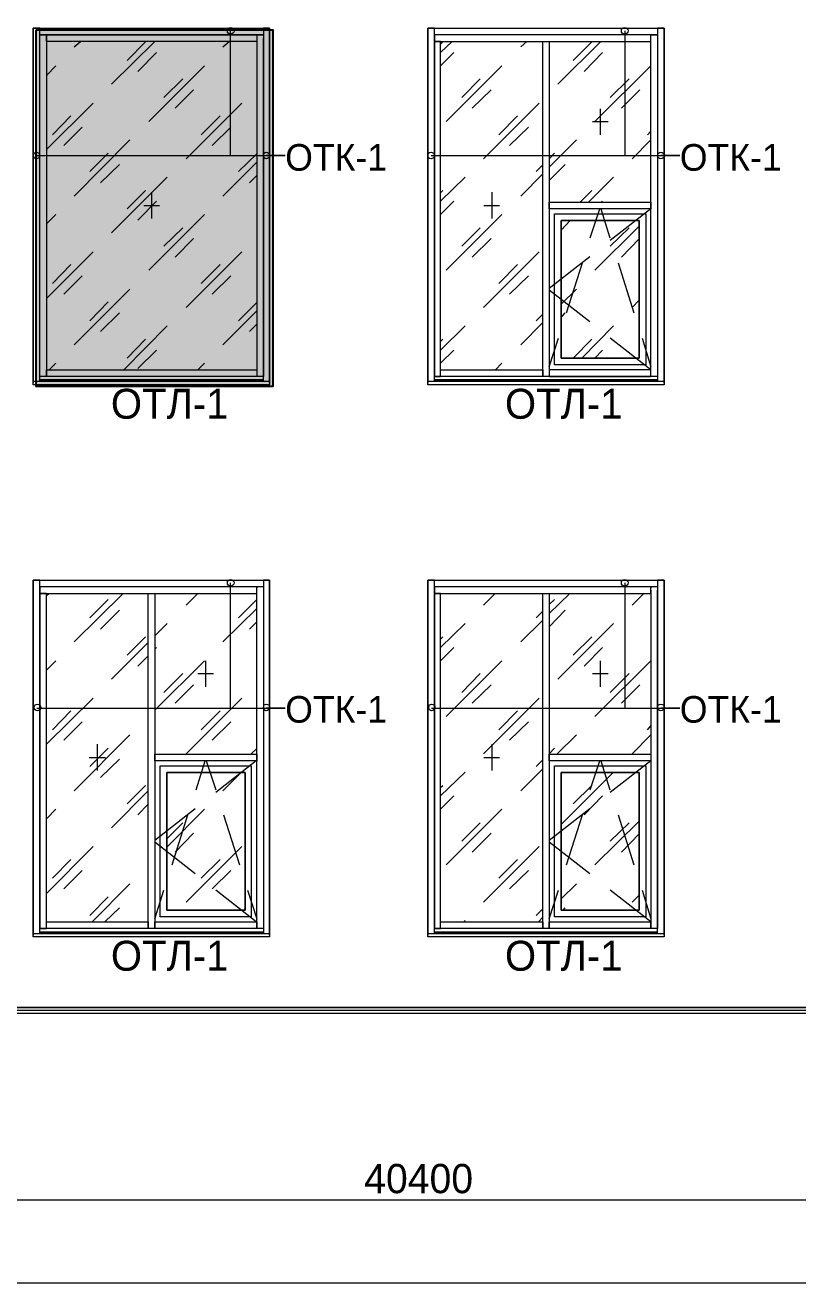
# Model space of a CAD drawing. Header units: millimetres. Extents: x 2294 to 908349, y -83289 to 219220.
# Drawn here: x 331641 to 337517, y 112340 to 121908 of the extents above; entities that cross this region are included whole.
import ezdxf

# ---------------------------------------------------------------- set-up
doc = ezdxf.new("R2010")
doc.units = ezdxf.units.MM
doc.layers.add('PDF _Геометрия', color=7, linetype='Continuous')
doc.layers.add('PDF _Текст', color=7, linetype='Continuous')

msp = doc.modelspace()

# ---------------------------------------------------------------- hatches: boundary and pattern name
at = {"transparency": 33554551}
h = msp.add_hatch(color=3, dxfattribs=at)
h.dxf.hatch_style = 1
h.paths.add_polyline_path([(331724.0194359056, 121873.0972060738), (333523.0698141463, 121873.0972060738), (333523.0698141463, 119159.705929717), (331724.0194359056, 119159.705929717)])

# ---------------------------------------------------------------- linework, layer by layer
msp.add_lwpolyline([(331724.0194359056, 121873.0972060738), (333523.0698141463, 121873.0972060738), (333523.0698141463, 119159.705929717), (331724.0194359056, 119159.705929717)], close=True)
at = {"layer": 'PDF _Геометрия', "lineweight": 9}
for points in [[(314502.0411522146, 114435.6112894472), (314023.7054045871, 114435.6112894472), (314502.0411522146, 114435.6112894472), (314023.7054045871, 114435.6112894472), (314502.0411522146, 114435.6112894472), (314502.0411522146, 117686.6011494184), (316601.6387701109, 117686.6011494184), (316601.6387701109, 114435.6112894472), (317202.7332494315, 114435.6112894472), (317202.7332494315, 117686.6011494184), (318603.8760145996, 117686.6011494184), (318603.8760145996, 114435.6112894472), (355012.4226104468, 114435.6112894472), (355012.4226104468, 128188.8222986218), (355012.4226104468, 114435.6112894472), (355033.5879090168, 114435.6112894472), (355033.5879090168, 128188.8222986218), (355033.5879090168, 114435.6112894472), (388559.4208399672, 114435.6112894472)], [(331751.7594847418, 119197.8034671387), (331751.7594847418, 119261.299362842), (331751.7594847418, 121809.6013103714), (331751.7594847418, 121885.7963852147), (331700.9627681803, 121885.7963852147), (331700.9627681803, 121809.6013103714), (331700.9627681803, 119261.299362842), (331700.9627681803, 119185.1042879988), (331700.9627681803, 121885.7963852147), (333500.0131464209, 121885.7963852147), (333500.0131464209, 119185.1042879988), (333500.0131464209, 119261.299362842), (333500.0131464209, 121809.6013103714), (333500.0131464209, 121885.7963852147), (333453.4494895712, 121885.7963852147), (333453.4494895712, 121809.6013103714)], [(333453.4494895712, 119235.9010045603), (331751.7594847418, 119235.9010045603), (331751.7594847418, 121809.6013103714), (331751.7594847418, 121834.9996686522), (331802.5562013052, 121834.9996686522), (331802.5562013052, 121809.6013103714), (331802.5562013052, 119235.9010045603), (331751.7594847418, 119235.9010045603)], [(333199.4659067616, 121864.6310866466), (333199.4659067616, 120916.4257108215), (333618.5388183966, 120916.4257108215), (333474.6147881392, 120916.4257108215)], [(333402.6527730096, 121834.9996686522), (333453.4494895712, 121834.9996686522)], [(333402.6527730096, 121834.9996686522), (333402.6527730096, 121809.6013103714)], [(333402.6527730096, 121809.6013103714), (333402.6527730096, 119235.9010045603)], [(333453.4494895712, 119197.8034671387), (333453.4494895712, 119261.299362842), (333453.4494895712, 121809.6013103714), (333453.4494895712, 119235.9010045603)], [(334752.998821618, 119197.8034671387), (334752.998821618, 119261.299362842), (334752.998821618, 120535.4503366062), (334752.998821618, 119235.9010045603), (334799.562478466, 119235.9010045603), (334799.562478466, 120535.4503366062), (334799.562478466, 121784.2029520907), (334752.998821618, 121784.2029520907), (334752.998821618, 120535.4503366062), (334752.998821618, 121809.6013103714), (334752.998821618, 121885.7963852147), (334702.2021050565, 121885.7963852147), (334702.2021050565, 121809.6013103714), (334702.2021050565, 120535.4503366062), (334702.2021050565, 119261.299362842), (334702.2021050565, 119185.1042879988), (334702.2021050565, 121885.7963852147), (336501.2524832934, 121885.7963852147), (336501.2524832934, 119185.1042879988), (336501.2524832934, 119261.299362842), (336501.2524832934, 120535.4503366062), (336501.2524832934, 121809.6013103714), (336501.2524832934, 121885.7963852147), (336450.4557667319, 121885.7963852147), (336450.4557667319, 121809.6013103714), (336450.4557667319, 120535.4503366062), (336450.4557667319, 119261.299362842), (336450.4557667319, 119197.8034671387)], [(336399.6590501703, 119286.6977211228), (335625.0091225989, 119286.6977211228), (335625.0091225989, 119235.9010045603), (336399.6590501703, 119235.9010045603), (336399.6590501703, 120535.4503366062), (336399.6590501703, 121809.6013103714), (336399.6590501703, 121834.9996686522), (336450.4557667319, 121834.9996686522), (336450.4557667319, 121809.6013103714), (336450.4557667319, 120535.4503366062), (336450.4557667319, 119235.9010045603), (336399.6590501703, 119235.9010045603), (336399.6590501703, 119286.6977211228), (336090.6456910856, 119527.9821247924)], [(336200.7052436378, 121864.6310866466), (336200.7052436378, 120916.4257108215), (336619.7781552747, 120916.4257108215), (336475.8541250136, 120916.4257108215)], [(332014.2091869805, 121741.8723549545), (332060.7728438303, 121784.2029520907)], [(332297.8241877835, 121458.2573541505), (332628.0028454382, 121784.2029520907)], [(332416.3498597648, 121640.2789218305), (332556.0408303104, 121779.9698923761)], [(333144.4361304864, 121741.8723549545), (333190.9997873362, 121784.2029520907)], [(334799.562478466, 121699.5417578202), (334888.4567324482, 121784.2029520907)], [(334799.562478466, 121763.0376535226), (334816.4947173204, 121779.9698923761)], [(335409.12307721, 121741.8723549545), (335455.6867340598, 121784.2029520907)], [(335692.7380780168, 121458.2573541505), (336018.6836759541, 121784.2029520907)], [(335807.0306902807, 121640.2789218305), (335950.95472054, 121779.9698923761)], [(332496.7779943198, 121555.6177275609), (332640.702024579, 121699.5417578202)], [(334799.562478466, 121597.9483246962), (334901.155911589, 121699.5417578202)], [(335891.6918845493, 121555.6177275609), (336031.382855095, 121699.5417578202)], [(331802.5562013052, 121525.9863095656), (331874.5182164349, 121597.9483246962)], [(332581.4391885903, 121174.6423533456), (333004.7451599408, 121597.9483246962)], [(334841.8930756021, 121174.6423533456), (335265.1990469508, 121597.9483246962)], [(335972.1200191081, 121174.6423533456), (336399.6590501703, 121597.9483246962)], [(332695.7318008561, 121356.6639210265), (332839.6558311135, 121500.5879512848)], [(332780.3929951247, 121276.2357864697), (332920.0839656703, 121415.9267570153)], [(334960.4187475797, 121356.6639210265), (335100.1097181253, 121500.5879512848)], [(335040.8468821347, 121276.2357864697), (335184.7709123958, 121415.9267570153)], [(336090.6456910856, 121356.6639210265), (336234.569721343, 121500.5879512848)], [(336175.3068853561, 121276.2357864697), (336314.9978559017, 121415.9267570153)], [(331802.5562013052, 120962.9893676704), (332158.1332172379, 121314.3333238913)], [(332865.0541893952, 120891.0273525408), (333288.3601607438, 121314.3333238913)], [(335125.5080764052, 120891.0273525408), (335548.8140477557, 121314.3333238913)], [(336014.4506162424, 121272.002726756), (336014.4506162424, 121073.0489202216)], [(331849.1198581532, 121073.0489202216), (331988.8108286988, 121216.9729504809)], [(331933.7810524255, 120992.6207856648), (332073.4720229711, 121132.3117562104)], [(332979.3468016591, 121073.0489202216), (333123.2708319183, 121216.9729504809)], [(333064.0079959314, 120992.6207856648), (333203.6989664752, 121132.3117562104)], [(335244.0337483827, 121073.0489202216), (335383.7247189283, 121216.9729504809)], [(335324.4618829414, 120992.6207856648), (335468.3859132007, 121132.3117562104)], [(335955.1877802517, 121174.6423533456), (336073.7134522311, 121174.6423533456)], [(332014.2091869805, 120607.4123517359), (332437.5151583292, 121034.9513828)], [(335625.0091225989, 120827.5314568374), (335832.4290485624, 121034.9513828)], [(336255.7350199111, 120891.0273525408), (336399.6590501703, 121034.9513828)], [(336374.2606918886, 121073.0489202216), (336399.6590501703, 121102.680338216)], [(331726.361126462, 120916.4257108215), (333618.5388183966, 120916.4257108215)], [(332132.7348589581, 120793.6669791304), (332272.4258295037, 120933.357949676)], [(332213.1629935168, 120709.0057848599), (332357.0870237742, 120848.6967554055)], [(333144.4361304864, 120607.4123517359), (333402.6527730096, 120865.6289942591)], [(333262.961802464, 120793.6669791304), (333402.6527730096, 120929.1248899624)], [(334727.6004633382, 120916.4257108215), (336619.7781552747, 120916.4257108215)], [(335527.6487491895, 120793.6669791304), (335578.445465751, 120844.4636956928)], [(335625.0091225989, 120891.0273525408), (335667.3397197351, 120933.357949676)], [(335625.0091225989, 120725.9380237134), (335747.7678542919, 120848.6967554055)], [(332297.8241877835, 120328.0304106446), (332721.1301591359, 120751.3363819951)], [(333347.6229967345, 120709.0057848599), (333402.6527730096, 120764.035561135)], [(334799.562478466, 120569.3148143142), (334985.8171058595, 120751.3363819951)], [(335409.12307721, 120607.4123517359), (335578.445465751, 120776.7347402759)], [(335925.5563622583, 120560.848694887), (336116.0440493654, 120751.3363819951)], [(332416.3498597648, 120510.0519783255), (332556.0408303104, 120649.7429488711)], [(332496.7779943198, 120425.3907840559), (332640.702024579, 120569.3148143142)], [(332602.6044871565, 120637.0437697303), (332602.6044871565, 120438.0899631958)], [(334799.562478466, 120632.8107100166), (334816.4947173204, 120649.7429488711)], [(334799.562478466, 120467.7213811902), (334901.155911589, 120569.3148143142)], [(335189.0039721094, 120637.0437697303), (335189.0039721094, 120438.0899631958)], [(335862.0604665559, 120560.848694887), (335950.95472054, 120649.7429488711)], [(336027.1497953814, 120560.848694887), (336031.382855095, 120569.3148143142)], [(331802.5562013052, 120395.7593660606), (331874.5182164349, 120467.7213811902)], [(332543.3416511696, 120535.4503366062), (332661.8673231471, 120535.4503366062)], [(332581.4391885903, 120044.4154098397), (333004.7451599408, 120467.7213811902)], [(334841.8930756021, 120044.4154098397), (335265.1990469508, 120467.7213811902)], [(335129.7411361188, 120535.4503366062), (335248.2668080982, 120535.4503366062)], [(335938.2555413991, 120289.932873223), (336010.2175565287, 120510.0519783255)], [(336018.6836759541, 120510.0519783255), (336086.412631372, 120289.932873223)], [(336399.6590501703, 120510.0519783255), (336090.6456910856, 120268.7675746558)], [(332695.7318008561, 120226.4369775206), (332839.6558311135, 120366.1279480662)], [(334960.4187475797, 120226.4369775206), (335100.1097181253, 120366.1279480662)], [(335718.1364362966, 120349.1957092127), (335785.8653917126, 120421.1577243414)], [(335972.1200191081, 120044.4154098397), (336310.7647961862, 120378.8271272071)], [(336090.6456910856, 120226.4369775206), (336234.569721343, 120366.1279480662)], [(332780.3929951247, 120141.7757832501), (332920.0839656703, 120285.6998135103)], [(335040.8468821347, 120141.7757832501), (335184.7709123958, 120285.6998135103)], [(336175.3068853561, 120141.7757832501), (336310.7647961862, 120281.4667537957)], [(331802.5562013052, 119828.5293644518), (332158.1332172379, 120184.1063803853)], [(332865.0541893952, 119760.8004090348), (333288.3601607438, 120184.1063803853)], [(335125.5080764052, 119760.8004090348), (335548.8140477557, 120184.1063803853)], [(331849.1198581532, 119942.8219767157), (331988.8108286988, 120086.746006975)], [(332979.3468016591, 119942.8219767157), (333123.2708319183, 120086.746006975)], [(335244.0337483827, 119942.8219767157), (335383.7247189283, 120086.746006975)], [(335934.0224816855, 120146.0088429647), (335625.0091225989, 119904.7244392941)], [(335756.2339737192, 119718.4698119005), (335878.9927054085, 120099.4451861158)], [(336149.9085270744, 120099.4451861158), (336268.4341990519, 119718.4698119005)], [(331933.7810524255, 119862.3938421588), (332073.4720229711, 120002.0848127045)], [(333064.0079959314, 119862.3938421588), (333203.6989664752, 120002.0848127045)], [(335324.4618829414, 119862.3938421588), (335468.3859132007, 120002.0848127045)], [(332014.2091869805, 119477.1854082299), (332437.5151583292, 119900.4913795805)], [(335934.0224816855, 119650.7408564845), (335625.0091225989, 119892.0252601542)], [(335718.1364362966, 119786.1987673156), (335832.4290485624, 119900.4913795805)], [(332132.7348589581, 119659.2069759108), (332272.4258295037, 119803.1310061701)], [(333262.961802464, 119659.2069759108), (333402.6527730096, 119798.8979464564)], [(336255.7350199111, 119760.8004090348), (336310.7647961862, 119815.8301853109)], [(332213.1629935168, 119578.7788413549), (332357.0870237742, 119718.4698119005)], [(333144.4361304864, 119477.1854082299), (333402.6527730096, 119735.4020507541)], [(335527.6487491895, 119659.2069759108), (335578.445465751, 119710.0036924733)], [(335718.1364362966, 119684.6053341916), (335747.7678542919, 119718.4698119005)], [(332390.9515014831, 119286.6977211228), (332721.1301591359, 119621.1094384892)], [(333347.6229967345, 119578.7788413549), (333402.6527730096, 119633.80861763)], [(334799.562478466, 119434.8548110956), (334985.8171058595, 119621.1094384892)], [(335409.12307721, 119477.1854082299), (335578.445465751, 119646.50779677)], [(335874.7596456967, 119375.5919751059), (336116.0440493654, 119621.1094384892)], [(332416.3498597648, 119375.5919751059), (332556.0408303104, 119519.5160053652)], [(334799.562478466, 119502.5837665116), (334816.4947173204, 119519.5160053652)], [(335625.0091225989, 119307.8630196908), (335696.9711377285, 119527.9821247924)], [(335807.0306902807, 119375.5919751059), (335950.95472054, 119519.5160053652)], [(336331.9300947543, 119527.9821247924), (336399.6590501703, 119307.8630196908)], [(332496.7779943198, 119295.16384055), (332640.702024579, 119434.8548110956)], [(334799.562478466, 119337.4944376843), (334901.155911589, 119434.8548110956)], [(335972.1200191081, 119375.5919751059), (336031.382855095, 119434.8548110956)], [(331823.7214998733, 119286.6977211228), (331874.5182164349, 119337.4944376843)], [(332953.9484433793, 119286.6977211228), (333004.7451599408, 119337.4944376843)], [(335218.6353901029, 119286.6977211228), (335265.1990469508, 119337.4944376843)], [(333453.4494895712, 119235.9010045603), (333402.6527730096, 119235.9010045603)], [(336450.4557667319, 119235.9010045603), (334752.998821618, 119235.9010045603)], [(333500.0131464209, 119202.0365268523), (333500.0131464209, 119197.8034671387), (331700.9627681803, 119197.8034671387), (331700.9627681803, 119202.0365268523)], [(333500.0131464209, 119197.8034671387), (333500.0131464209, 119172.4051088579), (331700.9627681803, 119172.4051088579), (331700.9627681803, 119197.8034671387)], [(331700.9627681803, 119172.4051088579), (331700.9627681803, 119180.8712282851)], [(333453.4494895712, 119210.5026462795), (331751.7594847418, 119210.5026462795), (333453.4494895712, 119210.5026462795)], [(333453.4494895712, 119210.5026462795), (331751.7594847418, 119210.5026462795)], [(333500.0131464209, 119180.8712282851), (333500.0131464209, 119172.4051088579)], [(336501.2524832934, 119202.0365268523), (336501.2524832934, 119197.8034671387), (334702.2021050565, 119197.8034671387), (334702.2021050565, 119202.0365268523)], [(336501.2524832934, 119197.8034671387), (336501.2524832934, 119172.4051088579), (334702.2021050565, 119172.4051088579), (334702.2021050565, 119197.8034671387)], [(334702.2021050565, 119172.4051088579), (334702.2021050565, 119180.8712282851)], [(336450.4557667319, 119210.5026462795), (334752.998821618, 119210.5026462795), (336450.4557667319, 119210.5026462795)], [(336450.4557667319, 119210.5026462795), (334752.998821618, 119210.5026462795)], [(336501.2524832934, 119180.8712282851), (336501.2524832934, 119172.4051088579)], [(331751.7594847418, 114998.6082313433), (331751.7594847418, 115062.1041270457), (331751.7594847418, 116336.2551008109), (331751.7594847418, 115036.705768765), (331802.5562013052, 115036.705768765), (331802.5562013052, 116336.2551008109), (331802.5562013052, 117585.0077162944), (331751.7594847418, 117585.0077162944), (331751.7594847418, 116336.2551008109), (331751.7594847418, 117610.4060745751), (331751.7594847418, 117686.6011494184), (331700.9627681803, 117686.6011494184), (331700.9627681803, 117610.4060745751), (331700.9627681803, 116336.2551008109), (331700.9627681803, 115062.1041270457), (331700.9627681803, 114985.9090522025), (331700.9627681803, 117686.6011494184), (333500.0131464209, 117686.6011494184), (333500.0131464209, 114985.9090522025), (333500.0131464209, 115062.1041270457), (333500.0131464209, 116336.2551008109), (333500.0131464209, 117610.4060745751), (333500.0131464209, 117686.6011494184), (333453.4494895712, 117686.6011494184), (333453.4494895712, 117610.4060745751), (333453.4494895712, 116336.2551008109), (333453.4494895712, 115036.705768765), (333402.6527730096, 115036.705768765), (333402.6527730096, 116336.2551008109), (333402.6527730096, 117610.4060745751)], [(334752.998821618, 114998.6082313433), (334752.998821618, 115062.1041270457), (334752.998821618, 116336.2551008109), (334752.998821618, 115036.705768765), (334799.562478466, 115036.705768765), (334799.562478466, 116336.2551008109), (334799.562478466, 117585.0077162944), (334752.998821618, 117585.0077162944), (334752.998821618, 116336.2551008109), (334752.998821618, 117610.4060745751), (334752.998821618, 117686.6011494184), (334702.2021050565, 117686.6011494184), (334702.2021050565, 117610.4060745751), (334702.2021050565, 116336.2551008109), (334702.2021050565, 115062.1041270457), (334702.2021050565, 114985.9090522025), (334702.2021050565, 117686.6011494184), (336501.2524832934, 117686.6011494184), (336501.2524832934, 114985.9090522025), (336501.2524832934, 115062.1041270457), (336501.2524832934, 116336.2551008109), (336501.2524832934, 117610.4060745751), (336501.2524832934, 117686.6011494184), (336450.4557667319, 117686.6011494184), (336450.4557667319, 117610.4060745751)], [(333199.4659067616, 117665.4358508503), (333199.4659067616, 116712.9974153116), (333618.5388183966, 116712.9974153116), (333474.6147881392, 116712.9974153116)], [(333402.6527730096, 117635.8044328559), (333402.6527730096, 117627.3383134287)], [(333453.4494895712, 117610.4060745751), (333453.4494895712, 116336.2551008109), (333453.4494895712, 115062.1041270457), (333453.4494895712, 114998.6082313433)], [(336399.6590501703, 117610.4060745751), (336399.6590501703, 116336.2551008109), (336399.6590501703, 115036.705768765), (335625.0091225989, 115036.705768765), (335625.0091225989, 115087.5024853265), (336399.6590501703, 115087.5024853265)], [(336450.4557667319, 114998.6082313433), (336450.4557667319, 115062.1041270457), (336450.4557667319, 116336.2551008109), (336450.4557667319, 117610.4060745751), (336450.4557667319, 116336.2551008109), (336450.4557667319, 115036.705768765), (336399.6590501703, 115036.705768765), (336399.6590501703, 115087.5024853265), (336090.6456910856, 115328.7868889961)], [(336200.7052436378, 117665.4358508503), (336200.7052436378, 116712.9974153116), (336619.7781552747, 116712.9974153116), (336475.8541250136, 116712.9974153116)], [(336399.6590501703, 117635.8044328559), (336399.6590501703, 117627.3383134287)], [(331802.5562013052, 117568.0754774399), (331819.4884401597, 117585.0077162944)], [(332014.2091869805, 117216.731521219), (332386.7184417676, 117585.0077162944)], [(332132.7348589581, 117398.7530888999), (332272.4258295037, 117538.4440594455)], [(332865.0541893952, 117496.1134623103), (332953.9484433793, 117585.0077162944)], [(333262.961802464, 117398.7530888999), (333402.6527730096, 117538.4440594455)], [(335125.5080764052, 117496.1134623103), (335214.4023303892, 117585.0077162944)], [(335625.0091225989, 117432.6175666079), (335781.6323320009, 117585.0077162944)], [(335625.0091225989, 117500.3465220239), (335667.3397197351, 117538.4440594455)], [(336255.7350199111, 117496.1134623103), (336344.6292738952, 117585.0077162944)], [(332213.1629935168, 117314.0918946303), (332357.0870237742, 117458.0159248887)], [(333144.4361304864, 117216.731521219), (333402.6527730096, 117470.7151040295)], [(335527.6487491895, 117398.7530888999), (335578.445465751, 117449.5498054614)], [(335625.0091225989, 117331.0241334839), (335747.7678542919, 117458.0159248887)], [(332628.0028454382, 117263.2951780679), (332721.1301591359, 117356.4224917646)], [(333347.6229967345, 117314.0918946303), (333402.6527730096, 117369.1216709055)], [(334799.562478466, 117174.4009240847), (334985.8171058595, 117356.4224917646)], [(335409.12307721, 117216.731521219), (335578.445465751, 117381.8208500464)], [(335692.7380780168, 116933.1165204151), (336116.0440493654, 117356.4224917646)], [(332297.8241877835, 116933.1165204151), (332577.2061288748, 117212.4984615063)], [(332416.3498597648, 117115.138088095), (332556.0408303104, 117254.8290586406)], [(334799.562478466, 117237.8968197871), (334816.4947173204, 117254.8290586406)], [(335807.0306902807, 117115.138088095), (335950.95472054, 117254.8290586406)], [(332496.7779943198, 117030.4768938245), (332577.2061288748, 117110.9050283823)], [(332628.0028454382, 117161.7017449439), (332640.702024579, 117174.4009240847)], [(334799.562478466, 117072.8074909607), (334901.155911589, 117174.4009240847)], [(335891.6918845493, 117030.4768938245), (336031.382855095, 117174.4009240847)], [(331802.5562013052, 117000.8454758301), (331874.5182164349, 117072.8074909607)], [(332628.0028454382, 116696.0651764581), (333004.7451599408, 117072.8074909607)], [(333013.211279368, 117072.8074909607), (333013.211279368, 116873.8536844254)], [(334841.8930756021, 116649.5015196092), (335265.1990469508, 117072.8074909607)], [(335972.1200191081, 116649.5015196092), (336399.6590501703, 117072.8074909607)], [(336014.4506162424, 117072.8074909607), (336014.4506162424, 116873.8536844254)], [(332695.7318008561, 116831.523087291), (332839.6558311135, 116975.4471175494)], [(332953.9484433793, 116975.4471175494), (333072.4741153549, 116975.4471175494)], [(334960.4187475797, 116831.523087291), (335100.1097181253, 116975.4471175494)], [(335955.1877802517, 116975.4471175494), (336073.7134522311, 116975.4471175494)], [(336090.6456910856, 116831.523087291), (336234.569721343, 116975.4471175494)], [(332780.3929951247, 116751.0949527333), (332920.0839656703, 116890.7859232789)], [(335040.8468821347, 116751.0949527333), (335184.7709123958, 116890.7859232789)], [(336175.3068853561, 116751.0949527333), (336314.9978559017, 116890.7859232789)], [(331802.5562013052, 116437.8485339349), (332158.1332172379, 116789.1924901549)], [(332865.0541893952, 116365.8865188053), (333288.3601607438, 116789.1924901549)], [(335125.5080764052, 116365.8865188053), (335548.8140477557, 116789.1924901549)], [(331730.5941861775, 116712.9974153116), (333618.5388183966, 116712.9974153116)], [(331849.1198581532, 116547.9080864852), (331988.8108286988, 116691.8321167454)], [(332979.3468016591, 116547.9080864852), (333123.2708319183, 116691.8321167454)], [(334731.83352305, 116712.9974153116), (336619.7781552747, 116712.9974153116)], [(335244.0337483827, 116547.9080864852), (335383.7247189283, 116691.8321167454)], [(331933.7810524255, 116467.4799519293), (332073.4720229711, 116607.1709224749)], [(333064.0079959314, 116467.4799519293), (333203.6989664752, 116607.1709224749)], [(335324.4618829414, 116467.4799519293), (335468.3859132007, 116607.1709224749)], [(336374.2606918886, 116547.9080864852), (336399.6590501703, 116577.5395044805)], [(332014.2091869805, 116082.2715180004), (332437.5151583292, 116509.8105490636)], [(335684.2719585877, 116361.6534590917), (335832.4290485624, 116509.8105490636)], [(336255.7350199111, 116365.8865188053), (336399.6590501703, 116509.8105490636)], [(332132.7348589581, 116268.526145394), (332272.4258295037, 116408.2171159396)], [(332187.7646352351, 116437.8485339349), (332187.7646352351, 116238.8947273996)], [(333356.0891161617, 116361.6534590917), (333402.6527730096, 116403.9840562269)], [(335189.0039721094, 116437.8485339349), (335189.0039721094, 116238.8947273996)], [(335625.0091225989, 116365.8865188053), (335667.3397197351, 116408.2171159396)], [(332128.5017992444, 116336.2551008109), (332251.2605309375, 116336.2551008109)], [(332213.1629935168, 116183.8649511244), (332357.0870237742, 116323.55592167)], [(332941.2492642384, 116090.7376374267), (333008.9782196525, 116310.8567425301)], [(333017.4443390816, 116310.8567425301), (333089.4063542113, 116090.7376374267)], [(333398.419713296, 116310.8567425301), (333089.4063542113, 116069.5723388596)], [(335129.7411361188, 116336.2551008109), (335248.2668080982, 116336.2551008109)], [(335409.12307721, 116082.2715180004), (335578.445465751, 116251.5939065404)], [(335527.6487491895, 116268.526145394), (335578.445465751, 116319.3228619564)], [(335938.2555413991, 116090.7376374267), (336010.2175565287, 116310.8567425301)], [(336018.6836759541, 116310.8567425301), (336086.412631372, 116090.7376374267)], [(336399.6590501703, 116310.8567425301), (336090.6456910856, 116069.5723388596)], [(332716.8970994204, 116221.962488546), (332716.8970994204, 116221.962488546)], [(333144.4361304864, 116082.2715180004), (333284.1271010321, 116221.962488546)], [(334799.562478466, 116044.1739805788), (334985.8171058595, 116226.1955482597)], [(335718.1364362966, 115828.2879351899), (336111.8109896537, 116221.962488546)], [(332297.8241877835, 115802.8895769091), (332577.2061288748, 116082.2715180004)], [(332416.3498597648, 115984.91114459), (332556.0408303104, 116124.6021151356)], [(334799.562478466, 116107.6698762812), (334816.4947173204, 116124.6021151356)], [(335807.0306902807, 115984.91114459), (335950.95472054, 116124.6021151356)], [(332496.7779943198, 115900.2499503195), (332577.2061288748, 115980.6780848764)], [(334799.562478466, 115942.5805474548), (334901.155911589, 116044.1739805788)], [(335891.6918845493, 115900.2499503195), (336031.382855095, 116044.1739805788)], [(331802.5562013052, 115870.6185323251), (331874.5182164349, 115942.5805474548)], [(332932.7831448093, 115946.8136071684), (332628.0028454382, 115705.5292034987)], [(332716.8970994204, 115654.7324869363), (333004.7451599408, 115942.5805474548)], [(332759.2276965585, 115519.2745761042), (332877.753368536, 115900.2499503195)], [(333148.6691901982, 115900.2499503195), (333271.4279218912, 115519.2745761042)], [(334841.8930756021, 115519.2745761042), (335265.1990469508, 115942.5805474548)], [(335934.0224816855, 115946.8136071684), (335625.0091225989, 115705.5292034987)], [(335756.2339737192, 115519.2745761042), (335878.9927054085, 115900.2499503195)], [(336149.9085270744, 115900.2499503195), (336268.4341990519, 115519.2745761042)], [(332716.8970994204, 115718.2283826387), (332839.6558311135, 115840.9871143308)], [(334960.4187475797, 115701.2961437851), (335100.1097181253, 115840.9871143308)], [(335972.1200191081, 115519.2745761042), (336310.7647961862, 115853.6862934716)], [(336090.6456910856, 115701.2961437851), (336234.569721343, 115840.9871143308)], [(332932.7831448093, 115451.5456206882), (332628.0028454382, 115692.8300243579)], [(332780.3929951247, 115616.6349495146), (332920.0839656703, 115760.5589797739)], [(335040.8468821347, 115616.6349495146), (335184.7709123958, 115760.5589797739)], [(335934.0224816855, 115451.5456206882), (335625.0091225989, 115692.8300243579)], [(336175.3068853561, 115616.6349495146), (336310.7647961862, 115756.3259200603)], [(331802.5562013052, 115303.3885307154), (332158.1332172379, 115658.9655466499)], [(332865.0541893952, 115235.6595752994), (333288.3601607438, 115658.9655466499)], [(335125.5080764052, 115235.6595752994), (335548.8140477557, 115658.9655466499)], [(331849.1198581532, 115417.6811429802), (331988.8108286988, 115561.6051732395)], [(332979.3468016591, 115417.6811429802), (333123.2708319183, 115561.6051732395)], [(335244.0337483827, 115417.6811429802), (335383.7247189283, 115561.6051732395)], [(331933.7810524255, 115337.2530084234), (332073.4720229711, 115476.943978969)], [(333064.0079959314, 115337.2530084234), (333203.6989664752, 115476.943978969)], [(335324.4618829414, 115337.2530084234), (335468.3859132007, 115476.943978969)], [(332149.6670978144, 115087.5024853265), (332437.5151583292, 115375.350545845)], [(332628.0028454382, 115108.6677838946), (332695.7318008561, 115328.7868889961)], [(333398.419713296, 115087.5024853265), (333089.4063542113, 115328.7868889961)], [(333330.6907578819, 115328.7868889961), (333402.6527730096, 115108.6677838946)], [(335625.0091225989, 115108.6677838946), (335696.9711377285, 115328.7868889961)], [(335718.1364362966, 115261.0579335801), (335832.4290485624, 115375.350545845)], [(336331.9300947543, 115328.7868889961), (336399.6590501703, 115108.6677838946)], [(332132.7348589581, 115134.0661421753), (332272.4258295037, 115277.9901724346)], [(336255.7350199111, 115235.6595752994), (336310.7647961862, 115290.6893515745)], [(332247.027471222, 115087.5024853265), (332357.0870237742, 115193.3289781651)], [(333305.2923996001, 115176.3967393097), (333313.7585190255, 115184.8628587378)], [(335527.6487491895, 115134.0661421753), (335578.445465751, 115184.8628587378)], [(335544.5809880421, 115087.5024853265), (335578.445465751, 115121.3669630345)], [(335730.8356154375, 115176.3967393097), (335747.7678542919, 115193.3289781651)], [(333453.4494895712, 115036.705768765), (331751.7594847418, 115036.705768765)], [(333453.4494895712, 115007.0743507706), (331751.7594847418, 115007.0743507706), (333453.4494895712, 115007.0743507706)], [(333453.4494895712, 115007.0743507706), (331751.7594847418, 115007.0743507706)], [(336450.4557667319, 115036.705768765), (334752.998821618, 115036.705768765)], [(336450.4557667319, 115007.0743507706), (334752.998821618, 115007.0743507706), (336450.4557667319, 115007.0743507706)], [(336450.4557667319, 115007.0743507706), (334752.998821618, 115007.0743507706)], [(334977.3509864323, 115087.5024853265), (334985.8171058595, 115095.9686047537)], [(331700.9627681803, 114998.6082313433), (331700.9627681803, 114998.6082313433)], [(331700.9627681803, 114973.2098730616), (331700.9627681803, 114977.4429327762)], [(333500.0131464209, 114998.6082313433), (333500.0131464209, 114998.6082313433)], [(333500.0131464209, 114977.4429327762), (333500.0131464209, 114973.2098730616)], [(334702.2021050565, 114998.6082313433), (334702.2021050565, 114998.6082313433)], [(334702.2021050565, 114973.2098730616), (334702.2021050565, 114977.4429327762)], [(336501.2524832934, 114998.6082313433), (336501.2524832934, 114998.6082313433)], [(336501.2524832934, 114977.4429327762), (336501.2524832934, 114973.2098730616)], [(418051.1478639487, 112628.0947917812), (418051.1478639487, 114389.0476325983), (399192.866840288, 114389.0476325983), (313405.6786864176, 114389.0476325983)], [(314235.3583902642, 112970.9726285748), (354749.97290821, 112970.9726285748), (354678.0108930822, 112899.0106134452)], [(314235.3583902642, 112340.2467312627), (417962.2536099646, 112340.2467312627)]]:
    msp.add_lwpolyline(points, dxfattribs=at)
for points in [[(331777.1578430235, 121834.9996686522), (331751.7594847418, 121834.9996686522), (331751.7594847418, 121885.7963852147), (331777.1578430235, 121885.7963852147), (333453.4494895712, 121885.7963852147), (333453.4494895712, 121834.9996686522)], [(333402.6527730096, 121784.2029520907), (331802.5562013052, 121784.2029520907), (331802.5562013052, 121834.9996686522), (333402.6527730096, 121834.9996686522)], [(335599.6107643172, 121834.9996686522), (334752.998821618, 121834.9996686522), (334752.998821618, 121784.2029520907), (335599.6107643172, 121784.2029520907), (336399.6590501703, 121784.2029520907), (336399.6590501703, 121834.9996686522), (335599.6107643172, 121834.9996686522), (334778.3971798997, 121834.9996686522), (334752.998821618, 121834.9996686522), (334752.998821618, 121885.7963852147), (334778.3971798997, 121885.7963852147), (335599.6107643172, 121885.7963852147), (336425.0574084502, 121885.7963852147), (336450.4557667319, 121885.7963852147), (336450.4557667319, 121834.9996686522), (336425.0574084502, 121834.9996686522)], [(335625.0091225989, 119235.9010045603), (335578.445465751, 119235.9010045603), (334799.562478466, 119235.9010045603), (334799.562478466, 119286.6977211228), (335578.445465751, 119286.6977211228), (335578.445465751, 119235.9010045603), (335578.445465751, 120535.4503366062), (335578.445465751, 121784.2029520907), (335625.0091225989, 121784.2029520907), (335625.0091225989, 120535.4503366062)], [(336399.6590501703, 120510.0519783255), (335625.0091225989, 120510.0519783255), (335625.0091225989, 120560.848694887), (336399.6590501703, 120560.848694887)], [(335667.3397197351, 120471.9544409038), (336361.5615127478, 120471.9544409038), (336361.5615127478, 119324.7952585444), (335667.3397197351, 119324.7952585444)], [(336361.5615127478, 120471.9544409038), (336361.5615127478, 119324.7952585444), (335667.3397197351, 119324.7952585444), (335667.3397197351, 120471.9544409038)], [(336310.7647961862, 120421.1577243414), (335718.1364362966, 120421.1577243414), (335718.1364362966, 119375.5919751059), (336310.7647961862, 119375.5919751059)], [(335718.1364362966, 119375.5919751059), (335718.1364362966, 120421.1577243414), (336310.7647961862, 120421.1577243414), (336310.7647961862, 119375.5919751059)], [(333402.6527730096, 119235.9010045603), (331802.5562013052, 119235.9010045603), (331802.5562013052, 119286.6977211228), (333402.6527730096, 119286.6977211228)], [(332602.6044871565, 117635.8044328559), (331751.7594847418, 117635.8044328559), (331751.7594847418, 117585.0077162944), (332602.6044871565, 117585.0077162944), (333402.6527730096, 117585.0077162944), (333402.6527730096, 117635.8044328559), (332602.6044871565, 117635.8044328559), (331777.1578430235, 117635.8044328559), (331751.7594847418, 117635.8044328559), (331751.7594847418, 117686.6011494184), (331777.1578430235, 117686.6011494184), (332602.6044871565, 117686.6011494184), (333428.0511312895, 117686.6011494184), (333453.4494895712, 117686.6011494184), (333453.4494895712, 117635.8044328559), (333428.0511312895, 117635.8044328559)], [(335599.6107643172, 117635.8044328559), (334752.998821618, 117635.8044328559), (334752.998821618, 117585.0077162944), (335599.6107643172, 117585.0077162944), (336399.6590501703, 117585.0077162944), (336399.6590501703, 117635.8044328559), (335599.6107643172, 117635.8044328559), (334778.3971798997, 117635.8044328559), (334752.998821618, 117635.8044328559), (334752.998821618, 117686.6011494184), (334778.3971798997, 117686.6011494184), (335599.6107643172, 117686.6011494184), (336425.0574084502, 117686.6011494184), (336450.4557667319, 117686.6011494184), (336450.4557667319, 117635.8044328559), (336425.0574084502, 117635.8044328559)], [(332628.0028454382, 115036.705768765), (332577.2061288748, 115036.705768765), (331802.5562013052, 115036.705768765), (331802.5562013052, 115087.5024853265), (332577.2061288748, 115087.5024853265), (332577.2061288748, 115036.705768765), (332577.2061288748, 116336.2551008109), (332577.2061288748, 117585.0077162944), (332628.0028454382, 117585.0077162944), (332628.0028454382, 116336.2551008109)], [(335625.0091225989, 115036.705768765), (335578.445465751, 115036.705768765), (334799.562478466, 115036.705768765), (334799.562478466, 115087.5024853265), (335578.445465751, 115087.5024853265), (335578.445465751, 115036.705768765), (335578.445465751, 116336.2551008109), (335578.445465751, 117585.0077162944), (335625.0091225989, 117585.0077162944), (335625.0091225989, 116336.2551008109)], [(333402.6527730096, 116310.8567425301), (332628.0028454382, 116310.8567425301), (332628.0028454382, 116361.6534590917), (333402.6527730096, 116361.6534590917)], [(336399.6590501703, 116310.8567425301), (335625.0091225989, 116310.8567425301), (335625.0091225989, 116361.6534590917), (336399.6590501703, 116361.6534590917)], [(332666.1003828589, 116272.7592051085), (333360.3221758753, 116272.7592051085), (333360.3221758753, 115125.6000227481), (332666.1003828589, 115125.6000227481)], [(333360.3221758753, 116272.7592051085), (333360.3221758753, 115125.6000227481), (332666.1003828589, 115125.6000227481), (332666.1003828589, 116272.7592051085)], [(335667.3397197351, 116272.7592051085), (336361.5615127478, 116272.7592051085), (336361.5615127478, 115125.6000227481), (335667.3397197351, 115125.6000227481)], [(336361.5615127478, 116272.7592051085), (336361.5615127478, 115125.6000227481), (335667.3397197351, 115125.6000227481), (335667.3397197351, 116272.7592051085)], [(333313.7585190255, 116221.962488546), (332716.8970994204, 116221.962488546), (332716.8970994204, 115176.3967393097), (333313.7585190255, 115176.3967393097)], [(332716.8970994204, 115176.3967393097), (332716.8970994204, 116221.962488546), (333313.7585190255, 116221.962488546), (333313.7585190255, 115176.3967393097)], [(336310.7647961862, 116221.962488546), (335718.1364362966, 116221.962488546), (335718.1364362966, 115176.3967393097), (336310.7647961862, 115176.3967393097)], [(335718.1364362966, 115176.3967393097), (335718.1364362966, 116221.962488546), (336310.7647961862, 116221.962488546), (336310.7647961862, 115176.3967393097)], [(333402.6527730096, 115036.705768765), (332628.0028454382, 115036.705768765), (332628.0028454382, 115087.5024853265), (333402.6527730096, 115087.5024853265)], [(333500.0131464209, 114973.2098730616), (331700.9627681803, 114973.2098730616), (331700.9627681803, 114998.6082313433), (333500.0131464209, 114998.6082313433)], [(336501.2524832934, 114973.2098730616), (334702.2021050565, 114973.2098730616), (334702.2021050565, 114998.6082313433), (336501.2524832934, 114998.6082313433)], [(398096.5043744911, 114414.4459908791), (398096.5043744911, 114435.6112894472), (318603.8760145996, 114435.6112894472), (355012.4226104468, 114435.6112894472), (318603.8760145996, 114435.6112894472), (318603.8760145996, 114414.4459908791)]]:
    msp.add_lwpolyline(points, close=True, dxfattribs=at)
for points in [[(333178.3006081954, 121864.6310866466), (333178.3006081954, 121881.5633255001), (333186.7667276207, 121890.0294449273), (333203.6989664752, 121890.0294449273)], [(333178.3006081954, 121864.6310866466), (333178.3006081954, 121881.5633255001), (333186.7667276207, 121890.0294449273), (333203.6989664752, 121890.0294449273)], [(333203.6989664752, 121839.2327283658), (333186.7667276207, 121839.2327283658), (333178.3006081954, 121851.9319075057), (333178.3006081954, 121864.6310866466)], [(333203.6989664752, 121839.2327283658), (333186.7667276207, 121839.2327283658), (333178.3006081954, 121851.9319075057), (333178.3006081954, 121864.6310866466)], [(333203.6989664752, 121890.0294449273), (333216.3981456161, 121890.0294449273), (333229.0973247569, 121881.5633255001), (333229.0973247569, 121864.6310866466)], [(333203.6989664752, 121890.0294449273), (333216.3981456161, 121890.0294449273), (333229.0973247569, 121881.5633255001), (333229.0973247569, 121864.6310866466)], [(333229.0973247569, 121864.6310866466), (333229.0973247569, 121851.9319075057), (333216.3981456161, 121839.2327283658), (333203.6989664752, 121839.2327283658)], [(333229.0973247569, 121864.6310866466), (333229.0973247569, 121851.9319075057), (333216.3981456161, 121839.2327283658), (333203.6989664752, 121839.2327283658)], [(336175.3068853561, 121864.6310866466), (336175.3068853561, 121881.5633255001), (336183.7730047815, 121890.0294449273), (336200.7052436378, 121890.0294449273)], [(336175.3068853561, 121864.6310866466), (336175.3068853561, 121881.5633255001), (336183.7730047815, 121890.0294449273), (336200.7052436378, 121890.0294449273)], [(336200.7052436378, 121839.2327283658), (336183.7730047815, 121839.2327283658), (336175.3068853561, 121851.9319075057), (336175.3068853561, 121864.6310866466)], [(336200.7052436378, 121839.2327283658), (336183.7730047815, 121839.2327283658), (336175.3068853561, 121851.9319075057), (336175.3068853561, 121864.6310866466)], [(336200.7052436378, 121890.0294449273), (336213.4044227768, 121890.0294449273), (336226.1036019176, 121881.5633255001), (336226.1036019176, 121864.6310866466)], [(336200.7052436378, 121890.0294449273), (336213.4044227768, 121890.0294449273), (336226.1036019176, 121881.5633255001), (336226.1036019176, 121864.6310866466)], [(336226.1036019176, 121864.6310866466), (336226.1036019176, 121851.9319075057), (336213.4044227768, 121839.2327283658), (336200.7052436378, 121839.2327283658)], [(336226.1036019176, 121864.6310866466), (336226.1036019176, 121851.9319075057), (336213.4044227768, 121839.2327283658), (336200.7052436378, 121839.2327283658)], [(331705.1958278958, 120916.4257108215), (331705.1958278958, 120933.357949676), (331713.6619473211, 120941.8240691023), (331726.361126462, 120941.8240691023)], [(331705.1958278958, 120916.4257108215), (331705.1958278958, 120933.357949676), (331713.6619473211, 120941.8240691023), (331726.361126462, 120941.8240691023)], [(331726.361126462, 120941.8240691023), (331739.060305601, 120941.8240691023), (331751.7594847418, 120933.357949676), (331751.7594847418, 120916.4257108215)], [(331726.361126462, 120941.8240691023), (331739.060305601, 120941.8240691023), (331751.7594847418, 120933.357949676), (331751.7594847418, 120916.4257108215)], [(333453.4494895712, 120916.4257108215), (333453.4494895712, 120933.357949676), (333461.9156089984, 120941.8240691023), (333474.6147881392, 120941.8240691023)], [(333453.4494895712, 120916.4257108215), (333453.4494895712, 120933.357949676), (333461.9156089984, 120941.8240691023), (333474.6147881392, 120941.8240691023)], [(333474.6147881392, 120941.8240691023), (333487.3139672801, 120941.8240691023), (333500.0131464209, 120933.357949676), (333500.0131464209, 120916.4257108215)], [(333474.6147881392, 120941.8240691023), (333487.3139672801, 120941.8240691023), (333500.0131464209, 120933.357949676), (333500.0131464209, 120916.4257108215)], [(334702.2021050565, 120916.4257108215), (334702.2021050565, 120933.357949676), (334710.6682244819, 120941.8240691023), (334727.6004633382, 120941.8240691023)], [(334702.2021050565, 120916.4257108215), (334702.2021050565, 120933.357949676), (334710.6682244819, 120941.8240691023), (334727.6004633382, 120941.8240691023)], [(334727.6004633382, 120941.8240691023), (334740.2996424772, 120941.8240691023), (334752.998821618, 120933.357949676), (334752.998821618, 120916.4257108215)], [(334727.6004633382, 120941.8240691023), (334740.2996424772, 120941.8240691023), (334752.998821618, 120933.357949676), (334752.998821618, 120916.4257108215)], [(336450.4557667319, 120916.4257108215), (336450.4557667319, 120933.357949676), (336458.9218861591, 120941.8240691023), (336475.8541250136, 120941.8240691023)], [(336450.4557667319, 120916.4257108215), (336450.4557667319, 120933.357949676), (336458.9218861591, 120941.8240691023), (336475.8541250136, 120941.8240691023)], [(336475.8541250136, 120941.8240691023), (336488.5533041526, 120941.8240691023), (336501.2524832934, 120933.357949676), (336501.2524832934, 120916.4257108215)], [(336475.8541250136, 120941.8240691023), (336488.5533041526, 120941.8240691023), (336501.2524832934, 120933.357949676), (336501.2524832934, 120916.4257108215)], [(331726.361126462, 120891.0273525408), (331713.6619473211, 120891.0273525408), (331705.1958278958, 120903.7265316807), (331705.1958278958, 120916.4257108215)], [(331726.361126462, 120891.0273525408), (331713.6619473211, 120891.0273525408), (331705.1958278958, 120903.7265316807), (331705.1958278958, 120916.4257108215)], [(331751.7594847418, 120916.4257108215), (331751.7594847418, 120903.7265316807), (331739.060305601, 120891.0273525408), (331726.361126462, 120891.0273525408)], [(331751.7594847418, 120916.4257108215), (331751.7594847418, 120903.7265316807), (331739.060305601, 120891.0273525408), (331726.361126462, 120891.0273525408)], [(333474.6147881392, 120891.0273525408), (333461.9156089984, 120891.0273525408), (333453.4494895712, 120903.7265316807), (333453.4494895712, 120916.4257108215)], [(333474.6147881392, 120891.0273525408), (333461.9156089984, 120891.0273525408), (333453.4494895712, 120903.7265316807), (333453.4494895712, 120916.4257108215)], [(333500.0131464209, 120916.4257108215), (333500.0131464209, 120903.7265316807), (333487.3139672801, 120891.0273525408), (333474.6147881392, 120891.0273525408)], [(333500.0131464209, 120916.4257108215), (333500.0131464209, 120903.7265316807), (333487.3139672801, 120891.0273525408), (333474.6147881392, 120891.0273525408)], [(334727.6004633382, 120891.0273525408), (334710.6682244819, 120891.0273525408), (334702.2021050565, 120903.7265316807), (334702.2021050565, 120916.4257108215)], [(334727.6004633382, 120891.0273525408), (334710.6682244819, 120891.0273525408), (334702.2021050565, 120903.7265316807), (334702.2021050565, 120916.4257108215)], [(334752.998821618, 120916.4257108215), (334752.998821618, 120903.7265316807), (334740.2996424772, 120891.0273525408), (334727.6004633382, 120891.0273525408)], [(334752.998821618, 120916.4257108215), (334752.998821618, 120903.7265316807), (334740.2996424772, 120891.0273525408), (334727.6004633382, 120891.0273525408)], [(336475.8541250136, 120891.0273525408), (336458.9218861591, 120891.0273525408), (336450.4557667319, 120903.7265316807), (336450.4557667319, 120916.4257108215)], [(336475.8541250136, 120891.0273525408), (336458.9218861591, 120891.0273525408), (336450.4557667319, 120903.7265316807), (336450.4557667319, 120916.4257108215)], [(336501.2524832934, 120916.4257108215), (336501.2524832934, 120903.7265316807), (336488.5533041526, 120891.0273525408), (336475.8541250136, 120891.0273525408)], [(336501.2524832934, 120916.4257108215), (336501.2524832934, 120903.7265316807), (336488.5533041526, 120891.0273525408), (336475.8541250136, 120891.0273525408)], [(333178.3006081954, 117665.4358508503), (333178.3006081954, 117682.3680897048), (333186.7667276207, 117690.8342091311), (333203.6989664752, 117690.8342091311)], [(333178.3006081954, 117665.4358508503), (333178.3006081954, 117682.3680897048), (333186.7667276207, 117690.8342091311), (333203.6989664752, 117690.8342091311)], [(333203.6989664752, 117690.8342091311), (333216.3981456161, 117690.8342091311), (333229.0973247569, 117682.3680897048), (333229.0973247569, 117665.4358508503)], [(333203.6989664752, 117690.8342091311), (333216.3981456161, 117690.8342091311), (333229.0973247569, 117682.3680897048), (333229.0973247569, 117665.4358508503)], [(336175.3068853561, 117665.4358508503), (336175.3068853561, 117682.3680897048), (336183.7730047815, 117690.8342091311), (336200.7052436378, 117690.8342091311)], [(336175.3068853561, 117665.4358508503), (336175.3068853561, 117682.3680897048), (336183.7730047815, 117690.8342091311), (336200.7052436378, 117690.8342091311)], [(336200.7052436378, 117690.8342091311), (336213.4044227768, 117690.8342091311), (336226.1036019176, 117682.3680897048), (336226.1036019176, 117665.4358508503)], [(336200.7052436378, 117690.8342091311), (336213.4044227768, 117690.8342091311), (336226.1036019176, 117682.3680897048), (336226.1036019176, 117665.4358508503)], [(333203.6989664752, 117640.0374925695), (333186.7667276207, 117640.0374925695), (333178.3006081954, 117652.7366717104), (333178.3006081954, 117665.4358508503)], [(333203.6989664752, 117640.0374925695), (333186.7667276207, 117640.0374925695), (333178.3006081954, 117652.7366717104), (333178.3006081954, 117665.4358508503)], [(333229.0973247569, 117665.4358508503), (333229.0973247569, 117652.7366717104), (333216.3981456161, 117640.0374925695), (333203.6989664752, 117640.0374925695)], [(333229.0973247569, 117665.4358508503), (333229.0973247569, 117652.7366717104), (333216.3981456161, 117640.0374925695), (333203.6989664752, 117640.0374925695)], [(336200.7052436378, 117640.0374925695), (336183.7730047815, 117640.0374925695), (336175.3068853561, 117652.7366717104), (336175.3068853561, 117665.4358508503)], [(336200.7052436378, 117640.0374925695), (336183.7730047815, 117640.0374925695), (336175.3068853561, 117652.7366717104), (336175.3068853561, 117665.4358508503)], [(336226.1036019176, 117665.4358508503), (336226.1036019176, 117652.7366717104), (336213.4044227768, 117640.0374925695), (336200.7052436378, 117640.0374925695)], [(336226.1036019176, 117665.4358508503), (336226.1036019176, 117652.7366717104), (336213.4044227768, 117640.0374925695), (336200.7052436378, 117640.0374925695)], [(331709.4288876075, 116717.2304750262), (331709.4288876075, 116734.1627138797), (331717.8950070366, 116742.628833307), (331734.8272458892, 116742.628833307)], [(331709.4288876075, 116717.2304750262), (331709.4288876075, 116734.1627138797), (331717.8950070366, 116742.628833307), (331734.8272458892, 116742.628833307)], [(331734.8272458892, 116742.628833307), (331747.5264250301, 116742.628833307), (331760.2256041709, 116734.1627138797), (331760.2256041709, 116717.2304750262)], [(331734.8272458892, 116742.628833307), (331747.5264250301, 116742.628833307), (331760.2256041709, 116734.1627138797), (331760.2256041709, 116717.2304750262)], [(333453.4494895712, 116717.2304750262), (333453.4494895712, 116734.1627138797), (333461.9156089984, 116742.628833307), (333474.6147881392, 116742.628833307)], [(333453.4494895712, 116717.2304750262), (333453.4494895712, 116734.1627138797), (333461.9156089984, 116742.628833307), (333474.6147881392, 116742.628833307)], [(333474.6147881392, 116742.628833307), (333487.3139672801, 116742.628833307), (333500.0131464209, 116734.1627138797), (333500.0131464209, 116717.2304750262)], [(333474.6147881392, 116742.628833307), (333487.3139672801, 116742.628833307), (333500.0131464209, 116734.1627138797), (333500.0131464209, 116717.2304750262)], [(334710.6682244819, 116717.2304750262), (334710.6682244819, 116734.1627138797), (334719.1343439091, 116742.628833307), (334731.83352305, 116742.628833307)], [(334710.6682244819, 116717.2304750262), (334710.6682244819, 116734.1627138797), (334719.1343439091, 116742.628833307), (334731.83352305, 116742.628833307)], [(334731.83352305, 116742.628833307), (334744.5327021908, 116742.628833307), (334757.2318813317, 116734.1627138797), (334757.2318813317, 116717.2304750262)], [(334731.83352305, 116742.628833307), (334744.5327021908, 116742.628833307), (334757.2318813317, 116734.1627138797), (334757.2318813317, 116717.2304750262)], [(336450.4557667319, 116717.2304750262), (336450.4557667319, 116734.1627138797), (336458.9218861591, 116742.628833307), (336475.8541250136, 116742.628833307)], [(336450.4557667319, 116717.2304750262), (336450.4557667319, 116734.1627138797), (336458.9218861591, 116742.628833307), (336475.8541250136, 116742.628833307)], [(336475.8541250136, 116742.628833307), (336488.5533041526, 116742.628833307), (336501.2524832934, 116734.1627138797), (336501.2524832934, 116717.2304750262)], [(336475.8541250136, 116742.628833307), (336488.5533041526, 116742.628833307), (336501.2524832934, 116734.1627138797), (336501.2524832934, 116717.2304750262)], [(331734.8272458892, 116691.8321167454), (331717.8950070366, 116691.8321167454), (331709.4288876075, 116704.5312958853), (331709.4288876075, 116717.2304750262)], [(331734.8272458892, 116691.8321167454), (331717.8950070366, 116691.8321167454), (331709.4288876075, 116704.5312958853), (331709.4288876075, 116717.2304750262)], [(331760.2256041709, 116717.2304750262), (331760.2256041709, 116704.5312958853), (331747.5264250301, 116691.8321167454), (331734.8272458892, 116691.8321167454)], [(331760.2256041709, 116717.2304750262), (331760.2256041709, 116704.5312958853), (331747.5264250301, 116691.8321167454), (331734.8272458892, 116691.8321167454)], [(333474.6147881392, 116691.8321167454), (333461.9156089984, 116691.8321167454), (333453.4494895712, 116704.5312958853), (333453.4494895712, 116717.2304750262)], [(333474.6147881392, 116691.8321167454), (333461.9156089984, 116691.8321167454), (333453.4494895712, 116704.5312958853), (333453.4494895712, 116717.2304750262)], [(333500.0131464209, 116717.2304750262), (333500.0131464209, 116704.5312958853), (333487.3139672801, 116691.8321167454), (333474.6147881392, 116691.8321167454)], [(333500.0131464209, 116717.2304750262), (333500.0131464209, 116704.5312958853), (333487.3139672801, 116691.8321167454), (333474.6147881392, 116691.8321167454)], [(334731.83352305, 116691.8321167454), (334719.1343439091, 116691.8321167454), (334710.6682244819, 116704.5312958853), (334710.6682244819, 116717.2304750262)], [(334731.83352305, 116691.8321167454), (334719.1343439091, 116691.8321167454), (334710.6682244819, 116704.5312958853), (334710.6682244819, 116717.2304750262)], [(334757.2318813317, 116717.2304750262), (334757.2318813317, 116704.5312958853), (334744.5327021908, 116691.8321167454), (334731.83352305, 116691.8321167454)], [(334757.2318813317, 116717.2304750262), (334757.2318813317, 116704.5312958853), (334744.5327021908, 116691.8321167454), (334731.83352305, 116691.8321167454)], [(336475.8541250136, 116691.8321167454), (336458.9218861591, 116691.8321167454), (336450.4557667319, 116704.5312958853), (336450.4557667319, 116717.2304750262)], [(336475.8541250136, 116691.8321167454), (336458.9218861591, 116691.8321167454), (336450.4557667319, 116704.5312958853), (336450.4557667319, 116717.2304750262)], [(336501.2524832934, 116717.2304750262), (336501.2524832934, 116704.5312958853), (336488.5533041526, 116691.8321167454), (336475.8541250136, 116691.8321167454)], [(336501.2524832934, 116717.2304750262), (336501.2524832934, 116704.5312958853), (336488.5533041526, 116691.8321167454), (336475.8541250136, 116691.8321167454)]]:
    msp.add_open_spline(points, degree=3, dxfattribs=at)

# ---------------------------------------------------------------- texts
at = {"layer": 'PDF _Текст', "attachment_point": 4, "style": ''}
for s, insert, char_height in [('ОТК-1', (333617.9475518093, 120900.7430171547), 202.6704252131964), ('ОТК-1', (336619.1209531743, 120900.7430171547), 202.6704252131964), ('ОТЛ-1', (332292.6061322968, 119026.1227403525), 227.8317631037897), ('ОТЛ-1', (335289.3357494418, 119026.1227403525), 227.8317631037897), ('ОТК-1', (333617.9475518093, 116701.6382072009), 202.6704252131964), ('ОТК-1', (336619.1209531743, 116701.6382072009), 202.6704252131964), ('ОТЛ-1', (332292.6061322968, 114827.0222363919), 227.8317631037897), ('ОТЛ-1', (335289.3357494418, 114827.0222363919), 227.8317631037897), ('40400', (334219.0274983998, 113131.9833751675), 222.6839086430865)]:
    msp.add_mtext(s, dxfattribs=dict(at, insert=insert, char_height=char_height))

doc.saveas('drawing.dxf')
